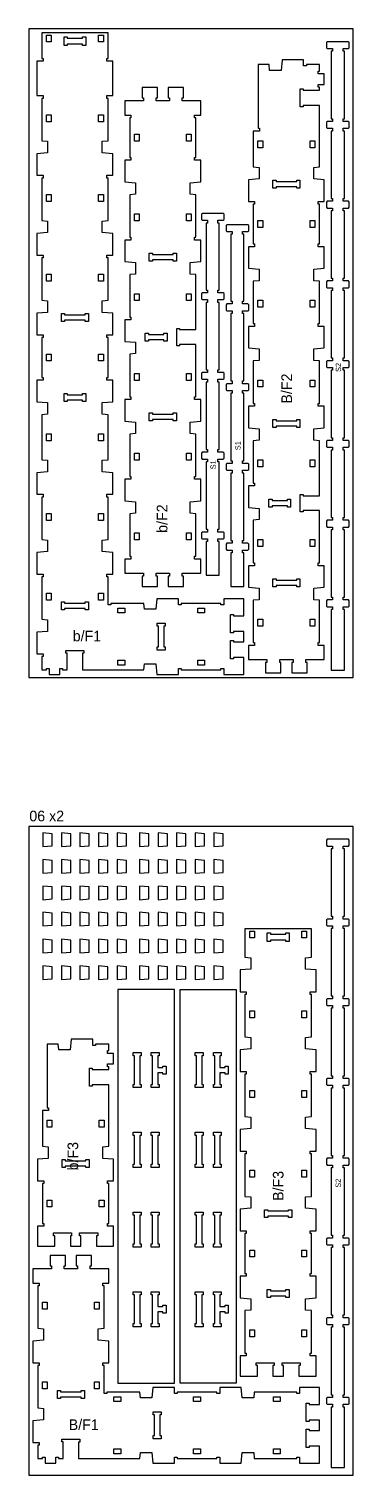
# Model space of a CAD drawing. Header units: inches. Extents: x -19170 to 42346, y 18707 to 54393.
# Drawn here: x 39126 to 40346, y 27707 to 33147 of the extents above; entities that cross this region are included whole.
import ezdxf

# ---------------------------------------------------------------- set-up
doc = ezdxf.new("R2010")
doc.units = ezdxf.units.IN
doc.header["$MEASUREMENT"] = 0
for name, color, linetype in [('0_SHEET_StructuralSheet 2440x1220x18', 1, 'CONTINUOUS'), ('1_3mmTOOL_2mmDEEP_CENTRE', 2, 'CONTINUOUS'), ('4_6mmTOOL_CUTTHROUGH_INSIDE', 4, 'CONTINUOUS'), ('5_6mmTOOL_CUTTHROUGH_OUTSIDE', 5, 'CONTINUOUS')]:
    doc.layers.add(name, color=color, linetype=linetype)

msp = doc.modelspace()

# ---------------------------------------------------------------- linework, layer by layer
at = {"layer": '0_SHEET_StructuralSheet 2440x1220x18'}
for points in [[(39126, 33146.6), (39126, 30706.6), (40346, 30706.6), (40346, 33146.6)], [(39126, 30146.6), (39126, 27706.6), (40346, 27706.6), (40346, 30146.6)]]:
    msp.add_lwpolyline(points, close=True, dxfattribs=at)
at = {"layer": '4_6mmTOOL_CUTTHROUGH_INSIDE'}
for points in [[(39210.1, 33097.6), (39192.1, 33097.6), (39192.1, 33123.6), (39210.1, 33123.6)], [(39328.1, 33084.6), (39328.1, 33089.6), (39270.1, 33089.6), (39270.1, 33084.6), (39258.1, 33084.6), (39258.1, 33116.6), (39270.1, 33116.6), (39270.1, 33111.6), (39328.1, 33111.6), (39328.1, 33116.6), (39340.1, 33116.6), (39340.1, 33084.6)], [(39388.1, 33097.6), (39388.1, 33123.6), (39406.1, 33123.6), (39406.1, 33097.6)], [(39210.1, 32797.6), (39192.1, 32797.6), (39192.1, 32823.6), (39210.1, 32823.6)], [(39388.1, 32797.6), (39388.1, 32823.6), (39406.1, 32823.6), (39406.1, 32797.6)], [(39540.9, 32724.6), (39522.9, 32724.6), (39522.9, 32750.6), (39540.9, 32750.6)], [(39718.9, 32724.6), (39718.9, 32750.6), (39736.9, 32750.6), (39736.9, 32724.6)], [(40006, 32699.7), (39988, 32699.7), (39988, 32725.7), (40006, 32725.7)], [(40184, 32699.7), (40184, 32725.7), (40202, 32725.7), (40202, 32699.7)], [(40056, 32547.7), (40044, 32547.7), (40044, 32577.7), (40056, 32577.7), (40056, 32572.7), (40134, 32572.7), (40134, 32577.7), (40146, 32577.7), (40146, 32547.7), (40134, 32547.7), (40134, 32552.7), (40056, 32552.7)], [(39210.1, 32497.6), (39192.1, 32497.6), (39192.1, 32523.6), (39210.1, 32523.6)], [(39388.1, 32497.6), (39388.1, 32523.6), (39406.1, 32523.6), (39406.1, 32497.6)], [(39540.9, 32424.6), (39522.9, 32424.6), (39522.9, 32450.6), (39540.9, 32450.6)], [(39718.9, 32424.6), (39718.9, 32450.6), (39736.9, 32450.6), (39736.9, 32424.6)], [(40006, 32399.7), (39988, 32399.7), (39988, 32425.7), (40006, 32425.7)], [(40184, 32399.7), (40184, 32425.7), (40202, 32425.7), (40202, 32399.7)], [(39590.9, 32272.6), (39578.9, 32272.6), (39578.9, 32302.6), (39590.9, 32302.6), (39590.9, 32297.6), (39668.9, 32297.6), (39668.9, 32302.6), (39680.9, 32302.6), (39680.9, 32272.6), (39668.9, 32272.6), (39668.9, 32277.6), (39590.9, 32277.6)], [(39210.1, 32197.6), (39192.1, 32197.6), (39192.1, 32223.6), (39210.1, 32223.6)], [(39388.1, 32197.6), (39388.1, 32223.6), (39406.1, 32223.6), (39406.1, 32197.6)], [(39540.9, 32124.6), (39522.9, 32124.6), (39522.9, 32150.6), (39540.9, 32150.6)], [(39718.9, 32124.6), (39718.9, 32150.6), (39736.9, 32150.6), (39736.9, 32124.6)], [(40006, 32099.7), (39988, 32099.7), (39988, 32125.7), (40006, 32125.7)], [(40184, 32099.7), (40184, 32125.7), (40202, 32125.7), (40202, 32099.7)], [(39338.1, 32045.6), (39338.1, 32050.6), (39260.1, 32050.6), (39260.1, 32045.6), (39248.1, 32045.6), (39248.1, 32075.6), (39260.1, 32075.6), (39260.1, 32070.6), (39338.1, 32070.6), (39338.1, 32075.6), (39350.1, 32075.6), (39350.1, 32045.6)], [(39633.9, 31972.6), (39633.9, 31977.6), (39575.9, 31977.6), (39575.9, 31972.6), (39563.9, 31972.6), (39563.9, 32002.6), (39575.9, 32002.6), (39575.9, 31997.6), (39633.9, 31997.6), (39633.9, 32002.6), (39645.9, 32002.6), (39645.9, 31972.6)], [(39210.1, 31897.6), (39192.1, 31897.6), (39192.1, 31923.6), (39210.1, 31923.6)], [(39388.1, 31897.6), (39388.1, 31923.6), (39406.1, 31923.6), (39406.1, 31897.6)], [(39540.9, 31824.6), (39522.9, 31824.6), (39522.9, 31850.6), (39540.9, 31850.6)], [(39718.9, 31824.6), (39718.9, 31850.6), (39736.9, 31850.6), (39736.9, 31824.6)], [(40006, 31799.7), (39988, 31799.7), (39988, 31825.7), (40006, 31825.7)], [(40184, 31799.7), (40184, 31825.7), (40202, 31825.7), (40202, 31799.7)], [(39328.1, 31745.6), (39328.1, 31750.6), (39270.1, 31750.6), (39270.1, 31745.6), (39258.1, 31745.6), (39258.1, 31775.6), (39270.1, 31775.6), (39270.1, 31770.6), (39328.1, 31770.6), (39328.1, 31775.6), (39340.1, 31775.6), (39340.1, 31745.6)], [(39590.9, 31672.6), (39578.9, 31672.6), (39578.9, 31702.6), (39590.9, 31702.6), (39590.9, 31697.6), (39668.9, 31697.6), (39668.9, 31702.6), (39680.9, 31702.6), (39680.9, 31672.6), (39668.9, 31672.6), (39668.9, 31677.6), (39590.9, 31677.6)], [(40056, 31647.7), (40044, 31647.7), (40044, 31677.7), (40056, 31677.7), (40056, 31672.7), (40134, 31672.7), (40134, 31677.7), (40146, 31677.7), (40146, 31647.7), (40134, 31647.7), (40134, 31652.7), (40056, 31652.7)], [(39210.1, 31597.6), (39192.1, 31597.6), (39192.1, 31623.6), (39210.1, 31623.6)], [(39388.1, 31623.6), (39406.1, 31623.6), (39406.1, 31597.6), (39388.1, 31597.6)], [(39540.9, 31524.7), (39522.9, 31524.7), (39522.9, 31550.6), (39540.9, 31550.6)], [(39718.9, 31550.6), (39736.9, 31550.6), (39736.9, 31524.7), (39718.9, 31524.7)], [(40006, 31499.7), (39988, 31499.7), (39988, 31525.7), (40006, 31525.7)], [(40184, 31525.7), (40202, 31525.7), (40202, 31499.7), (40184, 31499.7)], [(40099, 31377.7), (40111, 31377.7), (40111, 31347.7), (40099, 31347.7), (40099, 31352.7), (40041, 31352.7), (40041, 31347.7), (40029, 31347.7), (40029, 31377.7), (40041, 31377.7), (40041, 31372.7), (40099, 31372.7)], [(39210.1, 31323.6), (39210.1, 31297.6), (39192.1, 31297.6), (39192.1, 31323.6)], [(39388.1, 31323.6), (39406.1, 31323.6), (39406.1, 31297.6), (39388.1, 31297.6)], [(39540.9, 31250.7), (39540.9, 31224.7), (39522.9, 31224.7), (39522.9, 31250.7)], [(39718.9, 31250.7), (39736.9, 31250.7), (39736.9, 31224.7), (39718.9, 31224.7)], [(40006, 31225.7), (40006, 31199.7), (39988, 31199.7), (39988, 31225.7)], [(40184, 31225.7), (40202, 31225.7), (40202, 31199.7), (40184, 31199.7)], [(40056, 31077.7), (40056, 31072.7), (40134, 31072.7), (40134, 31077.7), (40146, 31077.7), (40146, 31047.7), (40134, 31047.7), (40134, 31052.7), (40056, 31052.7), (40056, 31047.7), (40044, 31047.7), (40044, 31077.7)], [(39210.1, 31023.6), (39210.1, 30997.6), (39192.1, 30997.6), (39192.1, 31023.6)], [(39388.1, 31023.6), (39406.1, 31023.6), (39406.1, 30997.6), (39388.1, 30997.6)], [(39338.1, 30991.6), (39350.1, 30991.6), (39350.1, 30961.6), (39338.1, 30961.6), (39338.1, 30966.6), (39260.1, 30966.6), (39260.1, 30961.6), (39248.1, 30961.6), (39248.1, 30991.6), (39260.1, 30991.6), (39260.1, 30986.6), (39338.1, 30986.6)], [(39461.1, 30967.6), (39487.1, 30967.6), (39487.1, 30949.6), (39461.1, 30949.6)], [(39761.1, 30967.6), (39787.1, 30967.6), (39787.1, 30949.6), (39761.1, 30949.6)], [(39609.1, 30911.6), (39639.1, 30911.6), (39639.1, 30899.6), (39634.1, 30899.6), (39634.1, 30821.6), (39639.1, 30821.6), (39639.1, 30809.6), (39609.1, 30809.6), (39609.1, 30821.6), (39614.1, 30821.6), (39614.1, 30899.6), (39609.1, 30899.6)], [(40006, 30925.7), (40006, 30899.8), (39988, 30899.8), (39988, 30925.7)], [(40184, 30925.7), (40202, 30925.7), (40202, 30899.8), (40184, 30899.8)], [(39461.1, 30771.6), (39487.1, 30771.6), (39487.1, 30753.6), (39461.1, 30753.6)], [(39761.1, 30771.6), (39787.1, 30771.6), (39787.1, 30753.6), (39761.1, 30753.6)], [(39957, 29727), (39957, 29753), (39975, 29753), (39975, 29727)], [(40035, 29714), (40023, 29714), (40023, 29746), (40035, 29746), (40035, 29741), (40093, 29741), (40093, 29746), (40105, 29746), (40105, 29714), (40093, 29714), (40093, 29719), (40035, 29719)], [(40153, 29727), (40153, 29753), (40171, 29753), (40171, 29727)], [(39975, 29427), (39957, 29427), (39957, 29453), (39975, 29453)], [(40153, 29427), (40153, 29453), (40171, 29453), (40171, 29427)], [(39548.1, 29164.2), (39518.1, 29164.2), (39518.1, 29176.2), (39523.1, 29176.2), (39523.1, 29284.2), (39518.1, 29284.2), (39518.1, 29296.2), (39548.1, 29296.2), (39548.1, 29284.2), (39543.1, 29284.2), (39543.1, 29176.2), (39548.1, 29176.2)], [(39586.1, 29164.2), (39586.1, 29176.2), (39591.1, 29176.2), (39591.1, 29284.2), (39586.1, 29284.2), (39586.1, 29296.2), (39616.1, 29296.2), (39616.1, 29284.2), (39611.1, 29284.2), (39611.1, 29240.2), (39630.1, 29240.2), (39630.1, 29245.2), (39642.1, 29245.2), (39642.1, 29215.2), (39630.1, 29215.2), (39630.1, 29220.2), (39611.1, 29220.2), (39611.1, 29176.2), (39616.1, 29176.2), (39616.1, 29164.2)], [(39782.1, 29164.2), (39752.1, 29164.2), (39752.1, 29176.2), (39757.1, 29176.2), (39757.1, 29284.2), (39752.1, 29284.2), (39752.1, 29296.2), (39782.1, 29296.2), (39782.1, 29284.2), (39777.1, 29284.2), (39777.1, 29176.2), (39782.1, 29176.2)], [(39820.1, 29164.2), (39820.1, 29176.2), (39825.1, 29176.2), (39825.1, 29284.2), (39820.1, 29284.2), (39820.1, 29296.2), (39850.1, 29296.2), (39850.1, 29284.2), (39845.1, 29284.2), (39845.1, 29240.2), (39864.1, 29240.2), (39864.1, 29245.2), (39876.1, 29245.2), (39876.1, 29215.2), (39864.1, 29215.2), (39864.1, 29220.2), (39845.1, 29220.2), (39845.1, 29176.2), (39850.1, 29176.2), (39850.1, 29164.2)], [(39975, 29127), (39957, 29127), (39957, 29153), (39975, 29153)], [(40153, 29127), (40153, 29153), (40171, 29153), (40171, 29127)], [(39212.7, 29015.2), (39194.7, 29015.2), (39194.7, 29041.2), (39212.7, 29041.2)], [(39390.7, 29041.2), (39408.7, 29041.2), (39408.7, 29015.2), (39390.7, 29015.2)], [(39548.1, 28996.2), (39548.1, 28984.2), (39543.1, 28984.2), (39543.1, 28876.2), (39548.1, 28876.2), (39548.1, 28864.2), (39518.1, 28864.2), (39518.1, 28876.2), (39523.1, 28876.2), (39523.1, 28984.2), (39518.1, 28984.2), (39518.1, 28996.2)], [(39616.1, 28996.2), (39616.1, 28984.2), (39611.1, 28984.2), (39611.1, 28876.2), (39616.1, 28876.2), (39616.1, 28864.2), (39586.1, 28864.2), (39586.1, 28876.2), (39591.1, 28876.2), (39591.1, 28984.2), (39586.1, 28984.2), (39586.1, 28996.2)], [(39782.1, 28996.2), (39782.1, 28984.2), (39777.1, 28984.2), (39777.1, 28876.2), (39782.1, 28876.2), (39782.1, 28864.2), (39752.1, 28864.2), (39752.1, 28876.2), (39757.1, 28876.2), (39757.1, 28984.2), (39752.1, 28984.2), (39752.1, 28996.2)], [(39820.1, 28996.2), (39850.1, 28996.2), (39850.1, 28984.2), (39845.1, 28984.2), (39845.1, 28876.2), (39850.1, 28876.2), (39850.1, 28864.2), (39820.1, 28864.2), (39820.1, 28876.2), (39825.1, 28876.2), (39825.1, 28984.2), (39820.1, 28984.2)], [(39340.7, 28888.2), (39340.7, 28893.2), (39352.7, 28893.2), (39352.7, 28863.2), (39340.7, 28863.2), (39340.7, 28868.2), (39262.7, 28868.2), (39262.7, 28863.2), (39250.7, 28863.2), (39250.7, 28893.2), (39262.7, 28893.2), (39262.7, 28888.2)], [(39975, 28853), (39975, 28827), (39957, 28827), (39957, 28853)], [(40153, 28853), (40171, 28853), (40171, 28827), (40153, 28827)], [(39212.7, 28741.2), (39212.7, 28715.2), (39194.7, 28715.2), (39194.7, 28741.2)], [(39390.7, 28741.2), (39408.7, 28741.2), (39408.7, 28715.2), (39390.7, 28715.2)], [(39548.1, 28696.2), (39548.1, 28684.2), (39543.1, 28684.2), (39543.1, 28576.2), (39548.1, 28576.2), (39548.1, 28564.2), (39518.1, 28564.2), (39518.1, 28576.2), (39523.1, 28576.2), (39523.1, 28684.2), (39518.1, 28684.2), (39518.1, 28696.2)], [(39616.1, 28696.2), (39616.1, 28684.2), (39611.1, 28684.2), (39611.1, 28576.2), (39616.1, 28576.2), (39616.1, 28564.2), (39586.1, 28564.2), (39586.1, 28576.2), (39591.1, 28576.2), (39591.1, 28684.2), (39586.1, 28684.2), (39586.1, 28696.2)], [(39782.1, 28696.2), (39782.1, 28684.2), (39777.1, 28684.2), (39777.1, 28576.2), (39782.1, 28576.2), (39782.1, 28564.2), (39752.1, 28564.2), (39752.1, 28576.2), (39757.1, 28576.2), (39757.1, 28684.2), (39752.1, 28684.2), (39752.1, 28696.2)], [(39820.1, 28696.2), (39850.1, 28696.2), (39850.1, 28684.2), (39845.1, 28684.2), (39845.1, 28576.2), (39850.1, 28576.2), (39850.1, 28564.2), (39820.1, 28564.2), (39820.1, 28576.2), (39825.1, 28576.2), (39825.1, 28684.2), (39820.1, 28684.2)], [(40025, 28705), (40025, 28700), (40103, 28700), (40103, 28705), (40115, 28705), (40115, 28675), (40103, 28675), (40103, 28680), (40025, 28680), (40025, 28675), (40013, 28675), (40013, 28705)], [(39975, 28553), (39975, 28527), (39957, 28527), (39957, 28553)], [(40153, 28553), (40171, 28553), (40171, 28527), (40153, 28527)], [(40035, 28405), (40035, 28400), (40093, 28400), (40093, 28405), (40105, 28405), (40105, 28375), (40093, 28375), (40093, 28380), (40035, 28380), (40035, 28375), (40023, 28375), (40023, 28405)], [(39195, 28330.9), (39177, 28330.9), (39177, 28356.9), (39195, 28356.9)], [(39373, 28330.9), (39373, 28356.9), (39391, 28356.9), (39391, 28330.9)], [(39548.1, 28396.2), (39548.1, 28384.2), (39543.1, 28384.2), (39543.1, 28276.2), (39548.1, 28276.2), (39548.1, 28264.2), (39518.1, 28264.2), (39518.1, 28276.2), (39523.1, 28276.2), (39523.1, 28384.2), (39518.1, 28384.2), (39518.1, 28396.2)], [(39616.1, 28396.2), (39616.1, 28384.2), (39611.1, 28384.2), (39611.1, 28340.2), (39630.1, 28340.2), (39630.1, 28345.2), (39642.1, 28345.2), (39642.1, 28315.2), (39630.1, 28315.2), (39630.1, 28320.2), (39611.1, 28320.2), (39611.1, 28276.2), (39616.1, 28276.2), (39616.1, 28264.2), (39586.1, 28264.2), (39586.1, 28276.2), (39591.1, 28276.2), (39591.1, 28384.2), (39586.1, 28384.2), (39586.1, 28396.2)], [(39782.1, 28396.2), (39782.1, 28384.2), (39777.1, 28384.2), (39777.1, 28276.2), (39782.1, 28276.2), (39782.1, 28264.2), (39752.1, 28264.2), (39752.1, 28276.2), (39757.1, 28276.2), (39757.1, 28384.2), (39752.1, 28384.2), (39752.1, 28396.2)], [(39820.1, 28396.2), (39850.1, 28396.2), (39850.1, 28384.2), (39845.1, 28384.2), (39845.1, 28340.2), (39864.1, 28340.2), (39864.1, 28345.2), (39876.1, 28345.2), (39876.1, 28315.2), (39864.1, 28315.2), (39864.1, 28320.2), (39845.1, 28320.2), (39845.1, 28276.2), (39850.1, 28276.2), (39850.1, 28264.2), (39820.1, 28264.2), (39820.1, 28276.2), (39825.1, 28276.2), (39825.1, 28384.2), (39820.1, 28384.2)], [(39975, 28253), (39975, 28227), (39957, 28227), (39957, 28253)], [(40153, 28253), (40171, 28253), (40171, 28227), (40153, 28227)], [(39195, 28056.9), (39195, 28030.9), (39177, 28030.9), (39177, 28056.9)], [(39323, 28024.9), (39335, 28024.9), (39335, 27994.9), (39323, 27994.9), (39323, 27999.9), (39245, 27999.9), (39245, 27994.9), (39233, 27994.9), (39233, 28024.9), (39245, 28024.9), (39245, 28019.9), (39323, 28019.9)], [(39373, 28056.9), (39391, 28056.9), (39391, 28030.9), (39373, 28030.9)], [(39446, 28000.9), (39472, 28000.9), (39472, 27982.9), (39446, 27982.9)], [(39746, 28000.9), (39772, 28000.9), (39772, 27982.9), (39746, 27982.9)], [(40046, 28000.9), (40072, 28000.9), (40072, 27982.9), (40046, 27982.9)], [(39594, 27944.9), (39624, 27944.9), (39624, 27932.9), (39619, 27932.9), (39619, 27854.9), (39624, 27854.9), (39624, 27842.9), (39594, 27842.9), (39594, 27854.9), (39599, 27854.9), (39599, 27932.9), (39594, 27932.9)], [(39446, 27804.9), (39472, 27804.9), (39472, 27786.9), (39446, 27786.9)], [(39746, 27804.9), (39772, 27804.9), (39772, 27786.9), (39746, 27786.9)], [(40046, 27804.9), (40072, 27804.9), (40072, 27786.9), (40046, 27786.9)]]:
    msp.add_lwpolyline(points, close=True, dxfattribs=at)
at = {"layer": '5_6mmTOOL_CUTTHROUGH_OUTSIDE'}
for points in [[(39423.8, 31695.5), (39401.8, 31697.5), (39401.8, 31740.7), (39441.8, 31744.3), (39441.8, 31825.4), (39418.8, 31825.4), (39418.8, 31835.9), (39423.8, 31835.9), (39423.8, 31985.4), (39418.8, 31985.4), (39418.8, 31995.9), (39441.8, 31995.9), (39441.8, 32076.9), (39401.8, 32080.5), (39401.8, 32123.8), (39423.8, 32125.7), (39423.8, 32285.4), (39418.8, 32285.4), (39418.8, 32295.9), (39441.8, 32295.9), (39441.8, 32376.9), (39401.8, 32380.5), (39401.8, 32423.8), (39423.8, 32425.7), (39423.8, 32585.4), (39418.8, 32585.4), (39418.8, 32595.9), (39441.8, 32595.9), (39441.8, 32676.9), (39401.8, 32680.5), (39401.8, 32723.8), (39423.8, 32725.7), (39423.8, 32885.4), (39418.8, 32885.4), (39418.8, 32895.9), (39441.8, 32895.9), (39441.8, 33025.4), (39418.8, 33025.4), (39418.8, 33035.9), (39423.8, 33035.9), (39423.8, 33131.4), (39174.3, 33131.4), (39174.3, 33035.9), (39179.3, 33035.9), (39179.3, 33025.4), (39156.3, 33025.4), (39156.3, 32895.9), (39179.3, 32895.9), (39179.3, 32885.4), (39174.3, 32885.4), (39174.3, 32725.7), (39196.3, 32723.8), (39196.3, 32680.5), (39156.3, 32676.9), (39156.3, 32595.9), (39179.3, 32595.9), (39179.3, 32585.4), (39174.3, 32585.4), (39174.3, 32425.7), (39196.3, 32423.8), (39196.3, 32380.5), (39156.3, 32376.9), (39156.3, 32295.9), (39179.3, 32295.9), (39179.3, 32285.4), (39174.3, 32285.4), (39174.3, 32125.7), (39196.3, 32123.8), (39196.3, 32080.5), (39156.3, 32076.9), (39156.3, 31995.9), (39179.3, 31995.9), (39179.3, 31985.4), (39174.3, 31985.4), (39174.3, 31835.9), (39179.3, 31835.9), (39179.3, 31825.4), (39156.3, 31825.4), (39156.3, 31744.3), (39196.3, 31740.7), (39196.3, 31697.5), (39174.3, 31695.5), (39174.3, 31525.7), (39196.3, 31523.8), (39196.3, 31480.5), (39156.3, 31476.9), (39156.3, 31395.9), (39179.3, 31395.9), (39179.3, 31385.4), (39174.3, 31385.4), (39174.3, 31225.7), (39196.3, 31223.8), (39196.3, 31180.5), (39156.3, 31176.9), (39156.3, 31095.9), (39179.3, 31095.9), (39179.3, 31085.4), (39174.3, 31085.4), (39174.3, 30925.7), (39196.3, 30923.8), (39196.3, 30880.5), (39156.3, 30876.9), (39156.3, 30795.9), (39179.3, 30795.9), (39179.3, 30785.4), (39174.3, 30785.4), (39174.3, 30735.6), (39192.1, 30735.6), (39192.1, 30740.6), (39202.6, 30740.6), (39202.6, 30717.6), (39242.1, 30717.6), (39242.1, 30740.6), (39252.6, 30740.6), (39252.6, 30735.6), (39270.3, 30735.8), (39270.3, 30797.9), (39265.3, 30797.9), (39265.3, 30808.4), (39332.8, 30808.3), (39332.8, 30797.8), (39327.8, 30797.8), (39327.8, 30735.9), (39559, 30735.9), (39560.9, 30757.8), (39604.2, 30757.8), (39607.8, 30717.9), (39688.8, 30717.9), (39688.8, 30740.9), (39699.3, 30740.9), (39699.3, 30735.9), (39848.8, 30735.9), (39848.8, 30740.9), (39859.3, 30740.9), (39859.3, 30717.9), (39934.9, 30717.9), (39934.9, 30782), (39895.4, 30782), (39895.4, 30777), (39884.9, 30777), (39884.9, 30845.9), (39895.4, 30845.9), (39895.4, 30840.9), (39934.9, 30840.9), (39934.9, 30880.4), (39895.4, 30880.4), (39895.4, 30875.4), (39884.9, 30875.4), (39884.9, 30944.2), (39895.4, 30944.2), (39895.4, 30939.2), (39934.9, 30939.2), (39934.9, 31003.4), (39859.3, 31003.4), (39859.3, 30980.4), (39848.8, 30980.4), (39848.8, 30985.4), (39699.3, 30985.4), (39699.3, 30980.4), (39688.8, 30980.4), (39688.8, 31003.4), (39607.8, 31003.4), (39604.2, 30963.4), (39560.9, 30963.4), (39559, 30985.4), (39434.3, 30985.4), (39434.3, 30980.4), (39423.8, 30980.4), (39423.8, 31085.4), (39418.8, 31085.4), (39418.8, 31095.9), (39441.8, 31095.9), (39441.8, 31176.9), (39401.8, 31180.5), (39401.8, 31223.8), (39423.8, 31225.7), (39423.8, 31385.4), (39418.8, 31385.4), (39418.8, 31395.9), (39441.8, 31395.9), (39441.8, 31476.9), (39401.8, 31480.5), (39401.8, 31523.8), (39423.8, 31525.7)], [(40313.2, 31562.4), (40308.2, 31562.4), (40308.2, 31572.9), (40328.3, 31572.9), (40331.2, 31575.7), (40331.2, 31595.5), (40328.3, 31598.4), (40308.2, 31598.4), (40308.2, 31608.9), (40313.2, 31608.9), (40313.2, 31862.4), (40308.2, 31862.4), (40308.2, 31872.9), (40328.3, 31872.9), (40331.2, 31875.7), (40331.2, 31895.5), (40328.3, 31898.4), (40308.2, 31898.4), (40308.2, 31908.9), (40313.2, 31908.9), (40313.2, 32162.4), (40308.2, 32162.4), (40308.2, 32172.9), (40328.3, 32172.9), (40331.2, 32175.7), (40331.2, 32195.5), (40328.3, 32198.4), (40308.2, 32198.4), (40308.2, 32208.9), (40313.2, 32208.9), (40313.2, 32462.4), (40308.2, 32462.4), (40308.2, 32472.9), (40328.3, 32472.9), (40331.2, 32475.7), (40331.2, 32495.5), (40328.3, 32498.4), (40308.2, 32498.4), (40308.2, 32508.9), (40313.2, 32508.9), (40313.2, 32762.4), (40308.2, 32762.4), (40308.2, 32772.9), (40328.3, 32772.9), (40331.2, 32775.7), (40331.2, 32795.5), (40328.3, 32798.4), (40308.2, 32798.4), (40308.2, 32808.9), (40313.2, 32808.9), (40313.2, 33062.4), (40308.2, 33062.4), (40308.2, 33072.9), (40328.3, 33072.9), (40331.2, 33075.7), (40331.2, 33095.5), (40328.3, 33098.4), (40248.5, 33098.4), (40245.7, 33095.5), (40245.7, 33075.7), (40248.5, 33072.9), (40268.7, 33072.9), (40268.7, 33062.4), (40263.7, 33062.4), (40263.7, 32808.9), (40268.7, 32808.9), (40268.7, 32798.4), (40248.5, 32798.4), (40245.7, 32795.5), (40245.7, 32775.7), (40248.5, 32772.9), (40268.7, 32772.9), (40268.7, 32762.4), (40263.7, 32762.4), (40263.7, 32508.9), (40268.7, 32508.9), (40268.7, 32498.4), (40248.5, 32498.4), (40245.7, 32495.5), (40245.7, 32475.7), (40248.5, 32472.9), (40268.7, 32472.9), (40268.7, 32462.4), (40263.7, 32462.4), (40263.7, 32208.9), (40268.7, 32208.9), (40268.7, 32198.4), (40248.5, 32198.4), (40245.7, 32195.5), (40245.7, 32175.7), (40248.5, 32172.9), (40268.7, 32172.9), (40268.7, 32162.4), (40263.7, 32162.4), (40263.7, 31908.9), (40268.7, 31908.9), (40268.7, 31898.4), (40248.5, 31898.4), (40245.7, 31895.5), (40245.7, 31875.7), (40248.5, 31872.9), (40268.7, 31872.9), (40268.7, 31862.4), (40263.7, 31862.4), (40263.7, 31608.9), (40268.7, 31608.9), (40268.7, 31598.4), (40248.5, 31598.4), (40245.7, 31595.5), (40245.7, 31575.7), (40248.5, 31572.9), (40268.7, 31572.9), (40268.7, 31562.4), (40263.7, 31562.4), (40263.7, 31308.9), (40268.7, 31308.9), (40268.7, 31298.4), (40248.5, 31298.4), (40245.7, 31295.5), (40245.7, 31275.7), (40248.5, 31272.9), (40268.7, 31272.9), (40268.7, 31262.4), (40263.7, 31262.4), (40263.7, 31008.9), (40268.7, 31008.9), (40268.7, 30998.4), (40248.5, 30998.4), (40245.7, 30995.5), (40245.7, 30975.7), (40248.5, 30972.9), (40268.7, 30972.9), (40268.7, 30962.4), (40263.7, 30962.4), (40263.7, 30734.9), (40313.2, 30734.9), (40313.2, 30962.4), (40308.2, 30962.4), (40308.2, 30972.9), (40328.3, 30972.9), (40331.2, 30975.7), (40331.2, 30995.5), (40328.3, 30998.4), (40308.2, 30998.4), (40308.2, 31008.9), (40313.2, 31008.9), (40313.2, 31262.4), (40308.2, 31262.4), (40308.2, 31272.9), (40328.3, 31272.9), (40331.2, 31275.7), (40331.2, 31295.5), (40328.3, 31298.4), (40308.2, 31298.4), (40308.2, 31308.9), (40313.2, 31308.9)], [(40219.7, 31597.6), (40197.7, 31599.6), (40197.7, 31642.8), (40237.7, 31646.4), (40237.7, 31727.4), (40214.7, 31727.4), (40214.7, 31737.9), (40219.7, 31737.9), (40219.7, 31897.6), (40197.7, 31899.6), (40197.7, 31942.8), (40237.7, 31946.4), (40237.7, 32027.4), (40214.7, 32027.4), (40214.7, 32037.9), (40219.7, 32037.9), (40219.7, 32197.6), (40197.7, 32199.6), (40197.7, 32242.8), (40237.7, 32246.4), (40237.7, 32327.4), (40214.7, 32327.4), (40214.7, 32337.9), (40219.7, 32337.9), (40219.7, 32487.4), (40214.7, 32487.4), (40214.7, 32497.9), (40237.7, 32497.9), (40237.7, 32579), (40197.7, 32582.6), (40197.7, 32625.8), (40219.7, 32627.8), (40219.7, 32859), (40157.8, 32859), (40157.8, 32854), (40147.3, 32854), (40147.1, 32921.4), (40157.6, 32921.4), (40157.6, 32916.4), (40219.5, 32916.4), (40219.7, 32927.4), (40214.7, 32927.4), (40214.7, 32937.9), (40237.7, 32937.9), (40237.7, 32977.4), (40214.7, 32977.4), (40214.7, 32987.9), (40219.7, 32987.9), (40219.7, 33012.4), (40170.2, 33012.4), (40170.2, 33007.4), (40159.7, 33007.4), (40159.7, 33030.4), (40078.7, 33030.4), (40075.1, 32990.5), (40031.8, 32990.5), (40029.9, 33012.4), (39988.2, 33012.4), (39988.2, 32772.9), (39993.2, 32772.9), (39993.2, 32762.4), (39970.2, 32762.4), (39970.2, 32627.8), (39992.2, 32625.8), (39992.2, 32582.6), (39952.2, 32579), (39952.2, 32497.9), (39975.2, 32497.9), (39975.2, 32487.4), (39970.2, 32487.4), (39970.2, 32337.9), (39975.2, 32337.9), (39975.2, 32327.4), (39952.2, 32327.4), (39952.2, 32246.4), (39992.2, 32242.8), (39992.2, 32199.6), (39970.2, 32197.6), (39970.2, 32037.9), (39975.2, 32037.9), (39975.2, 32027.4), (39952.2, 32027.4), (39952.2, 31946.4), (39992.2, 31942.8), (39992.2, 31899.6), (39970.2, 31897.6), (39970.2, 31737.9), (39975.2, 31737.9), (39975.2, 31727.4), (39952.2, 31727.4), (39952.2, 31646.4), (39992.2, 31642.8), (39992.2, 31599.6), (39970.2, 31597.6), (39970.2, 31437.9), (39975.2, 31437.9), (39975.2, 31427.4), (39952.2, 31427.4), (39952.2, 31346.4), (39992.2, 31342.8), (39992.2, 31300.6), (39970.2, 31298.6), (39970.2, 31137.9), (39975.2, 31137.9), (39975.2, 31127.4), (39952.2, 31127.4), (39952.2, 31046.4), (39992.2, 31042.8), (39992.2, 30999.6), (39970.2, 30997.6), (39970.2, 30838), (39975.2, 30838), (39975.2, 30827.5), (39952.2, 30827.5), (39952.2, 30774), (40021.9, 30774), (40021.9, 30763.5), (40016.9, 30763.5), (40016.9, 30724), (40074.7, 30724), (40074.7, 30763.5), (40069.7, 30763.5), (40069.7, 30774), (40120.2, 30774), (40120.2, 30763.5), (40115.2, 30763.5), (40115.2, 30724), (40173, 30724), (40173, 30763.5), (40168, 30763.5), (40168, 30774), (40237.7, 30774), (40237.7, 30827.5), (40214.7, 30827.5), (40214.7, 30838), (40219.7, 30838), (40219.7, 30997.6), (40197.7, 30999.6), (40197.7, 31042.8), (40237.7, 31046.4), (40237.7, 31127.4), (40214.7, 31127.4), (40214.7, 31137.9), (40219.7, 31137.9), (40219.7, 31334.9), (40157.7, 31334.9), (40157.7, 31329.9), (40147.2, 31329.9), (40147.2, 31395.4), (40157.7, 31395.4), (40157.7, 31390.4), (40219.7, 31390.4)], [(39754.7, 31622.5), (39732.7, 31624.5), (39732.7, 31667.7), (39772.7, 31671.3), (39772.7, 31752.3), (39749.7, 31752.3), (39749.7, 31762.8), (39754.7, 31762.8), (39754.7, 31959.8), (39692.7, 31959.8), (39692.7, 31954.8), (39682.2, 31954.8), (39682.2, 32020.3), (39692.7, 32020.3), (39692.7, 32015.3), (39754.7, 32015.3), (39754.7, 32222.5), (39732.7, 32224.5), (39732.7, 32267.7), (39772.7, 32271.3), (39772.7, 32352.3), (39749.7, 32352.3), (39749.7, 32362.8), (39754.7, 32362.8), (39754.7, 32522.5), (39732.7, 32524.5), (39732.7, 32567.7), (39772.7, 32571.3), (39772.7, 32652.3), (39749.7, 32652.3), (39749.7, 32662.8), (39754.7, 32662.8), (39754.7, 32812.3), (39749.7, 32812.3), (39749.7, 32822.8), (39772.7, 32822.8), (39772.7, 32876.3), (39703, 32876.3), (39703, 32886.8), (39708, 32886.8), (39708, 32926.3), (39650.2, 32926.3), (39650.2, 32886.8), (39655.2, 32886.8), (39655.2, 32876.3), (39604.7, 32876.3), (39604.7, 32886.8), (39609.7, 32886.8), (39609.7, 32926.3), (39551.9, 32926.3), (39551.9, 32886.8), (39556.9, 32886.8), (39556.9, 32876.3), (39487.2, 32876.3), (39487.2, 32822.8), (39510.2, 32822.8), (39510.2, 32812.3), (39505.2, 32812.3), (39505.2, 32662.8), (39510.2, 32662.8), (39510.2, 32652.3), (39487.2, 32652.3), (39487.2, 32571.3), (39527.2, 32567.7), (39527.2, 32524.5), (39505.2, 32522.5), (39505.2, 32362.8), (39510.2, 32362.8), (39510.2, 32352.3), (39487.2, 32352.3), (39487.2, 32271.3), (39527.2, 32267.7), (39527.2, 32224.5), (39505.2, 32222.5), (39505.2, 32062.8), (39510.2, 32062.8), (39510.2, 32052.3), (39487.2, 32052.3), (39487.2, 31971.3), (39527.2, 31967.7), (39527.2, 31925.5), (39505.2, 31923.5), (39505.2, 31762.8), (39510.2, 31762.8), (39510.2, 31752.3), (39487.2, 31752.3), (39487.2, 31671.3), (39527.2, 31667.7), (39527.2, 31624.5), (39505.2, 31622.5), (39505.2, 31462.9), (39510.2, 31462.9), (39510.2, 31452.4), (39487.2, 31452.4), (39487.2, 31371.4), (39527.2, 31367.8), (39527.2, 31324.5), (39505.2, 31322.6), (39505.2, 31162.9), (39510.2, 31162.9), (39510.2, 31152.4), (39487.2, 31152.4), (39487.2, 31098.9), (39556.9, 31098.9), (39556.9, 31088.4), (39551.9, 31088.4), (39551.9, 31048.9), (39609.7, 31048.9), (39609.7, 31088.4), (39604.7, 31088.4), (39604.7, 31098.9), (39655.2, 31098.9), (39655.2, 31088.4), (39650.2, 31088.4), (39650.2, 31048.9), (39708, 31048.9), (39708, 31088.4), (39703, 31088.4), (39703, 31098.9), (39772.7, 31098.9), (39772.7, 31152.4), (39749.7, 31152.4), (39749.7, 31162.9), (39754.7, 31162.9), (39754.7, 31322.6), (39732.7, 31324.5), (39732.7, 31367.8), (39772.7, 31371.4), (39772.7, 31452.4), (39749.7, 31452.4), (39749.7, 31462.9), (39754.7, 31462.9)], [(39842.4, 31518), (39837.4, 31518), (39837.4, 31528.5), (39857.5, 31528.5), (39860.4, 31531.3), (39860.4, 31551.1), (39857.5, 31554), (39837.4, 31554), (39837.4, 31564.5), (39842.4, 31564.5), (39842.4, 31818), (39837.4, 31818), (39837.4, 31828.5), (39857.5, 31828.5), (39860.4, 31831.3), (39860.4, 31851.1), (39857.5, 31854), (39837.4, 31854), (39837.4, 31864.5), (39842.4, 31864.5), (39842.4, 32118), (39837.4, 32118), (39837.4, 32128.5), (39857.5, 32128.5), (39860.4, 32131.3), (39860.4, 32151.1), (39857.5, 32154), (39837.4, 32154), (39837.4, 32164.5), (39842.4, 32164.5), (39842.4, 32416.2), (39837.4, 32416.2), (39837.4, 32426.7), (39857.5, 32426.7), (39860.4, 32429.5), (39860.4, 32449.3), (39857.5, 32452.2), (39777.7, 32452.2), (39774.9, 32449.3), (39774.9, 32429.5), (39777.7, 32426.7), (39797.9, 32426.7), (39797.9, 32416.2), (39792.9, 32416.2), (39792.9, 32164.5), (39797.9, 32164.5), (39797.9, 32154), (39777.7, 32154), (39774.9, 32151.1), (39774.9, 32131.3), (39777.7, 32128.5), (39797.9, 32128.5), (39797.9, 32118), (39792.9, 32118), (39792.9, 31864.5), (39797.9, 31864.5), (39797.9, 31854), (39777.7, 31854), (39774.9, 31851.1), (39774.9, 31831.3), (39777.7, 31828.5), (39797.9, 31828.5), (39797.9, 31818), (39792.9, 31818), (39792.9, 31564.5), (39797.9, 31564.5), (39797.9, 31554), (39777.7, 31554), (39774.9, 31551.1), (39774.9, 31531.3), (39777.7, 31528.5), (39797.9, 31528.5), (39797.9, 31518), (39792.9, 31518), (39792.9, 31264.5), (39797.9, 31264.5), (39797.9, 31254), (39777.7, 31254), (39774.9, 31251.1), (39774.9, 31231.3), (39777.7, 31228.5), (39797.9, 31228.5), (39797.9, 31218), (39792.9, 31218), (39792.9, 31091.5), (39842.4, 31091.5), (39842.4, 31218), (39837.4, 31218), (39837.4, 31228.5), (39857.5, 31228.5), (39860.4, 31231.3), (39860.4, 31251.1), (39857.5, 31254), (39837.4, 31254), (39837.4, 31264.5), (39842.4, 31264.5)], [(39935.4, 31475.9), (39930.4, 31475.9), (39930.4, 31486.4), (39950.5, 31486.4), (39953.4, 31489.2), (39953.4, 31509), (39950.5, 31511.9), (39930.4, 31511.9), (39930.4, 31522.4), (39935.4, 31522.4), (39935.4, 31775.9), (39930.4, 31775.9), (39930.4, 31786.4), (39950.5, 31786.4), (39953.4, 31789.2), (39953.4, 31809), (39950.5, 31811.9), (39930.4, 31811.9), (39930.4, 31822.4), (39935.4, 31822.4), (39935.4, 32075.9), (39930.4, 32075.9), (39930.4, 32086.4), (39950.5, 32086.4), (39953.4, 32089.2), (39953.4, 32109), (39950.5, 32111.9), (39930.4, 32111.9), (39930.4, 32122.4), (39935.4, 32122.4), (39935.4, 32374.1), (39930.4, 32374.1), (39930.4, 32384.6), (39950.5, 32384.6), (39953.4, 32387.4), (39953.4, 32407.2), (39950.5, 32410.1), (39870.7, 32410.1), (39867.9, 32407.2), (39867.9, 32387.4), (39870.7, 32384.6), (39890.9, 32384.6), (39890.9, 32374.1), (39885.9, 32374.1), (39885.9, 32122.4), (39890.9, 32122.4), (39890.9, 32111.9), (39870.7, 32111.9), (39867.9, 32109), (39867.9, 32089.2), (39870.7, 32086.4), (39890.9, 32086.4), (39890.9, 32075.9), (39885.9, 32075.9), (39885.9, 31822.4), (39890.9, 31822.4), (39890.9, 31811.9), (39870.7, 31811.9), (39867.9, 31809), (39867.9, 31789.2), (39870.7, 31786.4), (39890.9, 31786.4), (39890.9, 31775.9), (39885.9, 31775.9), (39885.9, 31522.4), (39890.9, 31522.4), (39890.9, 31511.9), (39870.7, 31511.9), (39867.9, 31509), (39867.9, 31489.2), (39870.7, 31486.4), (39890.9, 31486.4), (39890.9, 31475.9), (39885.9, 31475.9), (39885.9, 31222.4), (39890.9, 31222.4), (39890.9, 31211.9), (39870.7, 31211.9), (39867.9, 31209), (39867.9, 31189.2), (39870.7, 31186.4), (39890.9, 31186.4), (39890.9, 31175.9), (39885.9, 31175.9), (39885.9, 31049.4), (39935.4, 31049.4), (39935.4, 31175.9), (39930.4, 31175.9), (39930.4, 31186.4), (39950.5, 31186.4), (39953.4, 31189.2), (39953.4, 31209), (39950.5, 31211.9), (39930.4, 31211.9), (39930.4, 31222.4), (39935.4, 31222.4)], [(39213.2, 30118.9), (39178.2, 30122), (39178.2, 30070.6), (39213.2, 30073.7)], [(39283.2, 30118.9), (39248.2, 30122), (39248.2, 30070.6), (39283.2, 30073.7)], [(39353.2, 30118.9), (39318.2, 30122), (39318.2, 30070.6), (39353.2, 30073.7)], [(39423.2, 30118.9), (39388.2, 30122), (39388.2, 30070.6), (39423.2, 30073.7)], [(39493.2, 30118.9), (39458.2, 30122), (39458.2, 30070.6), (39493.2, 30073.7)], [(39577, 30118.9), (39542, 30122), (39542, 30070.6), (39577, 30073.7)], [(39647, 30118.9), (39612, 30122), (39612, 30070.6), (39647, 30073.7)], [(39717, 30118.9), (39682, 30122), (39682, 30070.6), (39717, 30073.7)], [(39787, 30118.9), (39752, 30122), (39752, 30070.6), (39787, 30073.7)], [(39857, 30118.9), (39822, 30122), (39822, 30070.6), (39857, 30073.7)], [(40313.2, 29162.4), (40308.2, 29162.4), (40308.2, 29172.9), (40328.3, 29172.9), (40331.2, 29175.7), (40331.2, 29195.5), (40328.3, 29198.4), (40308.2, 29198.4), (40308.2, 29208.9), (40313.2, 29208.9), (40313.2, 29462.4), (40308.2, 29462.4), (40308.2, 29472.9), (40328.3, 29472.9), (40331.2, 29475.7), (40331.2, 29495.5), (40328.3, 29498.4), (40308.2, 29498.4), (40308.2, 29508.9), (40313.2, 29508.9), (40313.2, 29762.4), (40308.2, 29762.4), (40308.2, 29772.9), (40328.3, 29772.9), (40331.2, 29775.7), (40331.2, 29795.5), (40328.3, 29798.4), (40308.2, 29798.4), (40308.2, 29808.9), (40313.2, 29808.9), (40313.2, 30062.4), (40308.2, 30062.4), (40308.2, 30072.9), (40328.3, 30072.9), (40331.2, 30075.7), (40331.2, 30095.5), (40328.3, 30098.4), (40248.5, 30098.4), (40245.7, 30095.5), (40245.7, 30075.7), (40248.5, 30072.9), (40268.7, 30072.9), (40268.7, 30062.4), (40263.7, 30062.4), (40263.7, 29808.9), (40268.7, 29808.9), (40268.7, 29798.4), (40248.5, 29798.4), (40245.7, 29795.5), (40245.7, 29775.7), (40248.5, 29772.9), (40268.7, 29772.9), (40268.7, 29762.4), (40263.7, 29762.4), (40263.7, 29508.9), (40268.7, 29508.9), (40268.7, 29498.4), (40248.5, 29498.4), (40245.7, 29495.5), (40245.7, 29475.7), (40248.5, 29472.9), (40268.7, 29472.9), (40268.7, 29462.4), (40263.7, 29462.4), (40263.7, 29208.9), (40268.7, 29208.9), (40268.7, 29198.4), (40248.5, 29198.4), (40245.7, 29195.5), (40245.7, 29175.7), (40248.5, 29172.9), (40268.7, 29172.9), (40268.7, 29162.4), (40263.7, 29162.4), (40263.7, 28908.9), (40268.7, 28908.9), (40268.7, 28898.4), (40248.5, 28898.4), (40245.7, 28895.5), (40245.7, 28875.7), (40248.5, 28872.9), (40268.7, 28872.9), (40268.7, 28862.4), (40263.7, 28862.4), (40263.7, 28608.9), (40268.7, 28608.9), (40268.7, 28598.4), (40248.5, 28598.4), (40245.7, 28595.5), (40245.7, 28575.7), (40248.5, 28572.9), (40268.7, 28572.9), (40268.7, 28562.4), (40263.7, 28562.4), (40263.7, 28308.9), (40268.7, 28308.9), (40268.7, 28298.4), (40248.5, 28298.4), (40245.7, 28295.5), (40245.7, 28275.7), (40248.5, 28272.9), (40268.7, 28272.9), (40268.7, 28262.4), (40263.7, 28262.4), (40263.7, 28008.9), (40268.7, 28008.9), (40268.7, 27998.4), (40248.5, 27998.4), (40245.7, 27995.5), (40245.7, 27975.7), (40248.5, 27972.9), (40268.7, 27972.9), (40268.7, 27962.4), (40263.7, 27962.4), (40263.7, 27734.9), (40313.2, 27734.9), (40313.2, 27962.4), (40308.2, 27962.4), (40308.2, 27972.9), (40328.3, 27972.9), (40331.2, 27975.7), (40331.2, 27995.5), (40328.3, 27998.4), (40308.2, 27998.4), (40308.2, 28008.9), (40313.2, 28008.9), (40313.2, 28262.4), (40308.2, 28262.4), (40308.2, 28272.9), (40328.3, 28272.9), (40331.2, 28275.7), (40331.2, 28295.5), (40328.3, 28298.4), (40308.2, 28298.4), (40308.2, 28308.9), (40313.2, 28308.9), (40313.2, 28562.4), (40308.2, 28562.4), (40308.2, 28572.9), (40328.3, 28572.9), (40331.2, 28575.7), (40331.2, 28595.5), (40328.3, 28598.4), (40308.2, 28598.4), (40308.2, 28608.9), (40313.2, 28608.9), (40313.2, 28862.4), (40308.2, 28862.4), (40308.2, 28872.9), (40328.3, 28872.9), (40331.2, 28875.7), (40331.2, 28895.5), (40328.3, 28898.4), (40308.2, 28898.4), (40308.2, 28908.9), (40313.2, 28908.9)], [(39213.2, 30018.9), (39178.2, 30022), (39178.2, 29970.6), (39213.2, 29973.7)], [(39283.2, 30018.9), (39248.2, 30022), (39248.2, 29970.6), (39283.2, 29973.7)], [(39353.2, 30018.9), (39318.2, 30022), (39318.2, 29970.6), (39353.2, 29973.7)], [(39423.2, 30018.9), (39388.2, 30022), (39388.2, 29970.6), (39423.2, 29973.7)], [(39493.2, 30018.9), (39458.2, 30022), (39458.2, 29970.6), (39493.2, 29973.7)], [(39577, 30018.9), (39542, 30022), (39542, 29970.6), (39577, 29973.7)], [(39647, 30018.9), (39612, 30022), (39612, 29970.6), (39647, 29973.7)], [(39717, 30018.9), (39682, 30022), (39682, 29970.6), (39717, 29973.7)], [(39787, 30018.9), (39752, 30022), (39752, 29970.6), (39787, 29973.7)], [(39857, 30018.9), (39822, 30022), (39822, 29970.6), (39857, 29973.7)], [(39213.2, 29918.9), (39178.2, 29922), (39178.2, 29870.6), (39213.2, 29873.7)], [(39283.2, 29918.9), (39248.2, 29922), (39248.2, 29870.6), (39283.2, 29873.7)], [(39353.2, 29918.9), (39318.2, 29922), (39318.2, 29870.6), (39353.2, 29873.7)], [(39423.2, 29918.9), (39388.2, 29922), (39388.2, 29870.6), (39423.2, 29873.7)], [(39493.2, 29918.9), (39458.2, 29922), (39458.2, 29870.6), (39493.2, 29873.7)], [(39577, 29918.9), (39542, 29922), (39542, 29870.6), (39577, 29873.7)], [(39647, 29918.9), (39612, 29922), (39612, 29870.6), (39647, 29873.7)], [(39717, 29918.9), (39682, 29922), (39682, 29870.6), (39717, 29873.7)], [(39787, 29918.9), (39752, 29922), (39752, 29870.6), (39787, 29873.7)], [(39857, 29918.9), (39822, 29922), (39822, 29870.6), (39857, 29873.7)], [(39213.2, 29820.4), (39178.2, 29823.6), (39178.2, 29772.1), (39213.2, 29775.3)], [(39283.2, 29820.4), (39248.2, 29823.6), (39248.2, 29772.1), (39283.2, 29775.3)], [(39353.2, 29820.4), (39318.2, 29823.6), (39318.2, 29772.1), (39353.2, 29775.3)], [(39423.2, 29820.4), (39388.2, 29823.6), (39388.2, 29772.1), (39423.2, 29775.3)], [(39493.2, 29820.4), (39458.2, 29823.6), (39458.2, 29772.1), (39493.2, 29775.3)], [(39577, 29820.4), (39542, 29823.6), (39542, 29772.1), (39577, 29775.3)], [(39647, 29820.4), (39612, 29823.6), (39612, 29772.1), (39647, 29775.3)], [(39717, 29820.4), (39682, 29823.6), (39682, 29772.1), (39717, 29775.3)], [(39787, 29820.4), (39752, 29823.6), (39752, 29772.1), (39787, 29775.3)], [(39857, 29820.4), (39822, 29823.6), (39822, 29772.1), (39857, 29775.3)], [(40189, 29215), (40184, 29215), (40184, 29225), (40207, 29225), (40207, 29306.6), (40167.1, 29310.2), (40167.1, 29352.9), (40189, 29354.9), (40189, 29515), (40184, 29515), (40184, 29525), (40207, 29525), (40207, 29606.6), (40167.1, 29610.2), (40167.1, 29652.9), (40189, 29654.9), (40189, 29761), (39939, 29761), (39939, 29740), (39939, 29740), (39939, 29740), (39939, 29740), (39939, 29654.9), (39961, 29652.9), (39961, 29610.2), (39921, 29606.6), (39921, 29525), (39944, 29525), (39944, 29515), (39939, 29515), (39939, 29354.9), (39961, 29352.9), (39961, 29310.2), (39921, 29306.6), (39921, 29225), (39944, 29225), (39944, 29215), (39939, 29215), (39939, 29054.9), (39961, 29052.9), (39961, 29010.2), (39921, 29006.6), (39921, 28925), (39944, 28925), (39944, 28915), (39939, 28915), (39939, 28754.9), (39961, 28752.9), (39961, 28710.2), (39921, 28706.6), (39921, 28625), (39944, 28625), (39944, 28615), (39939, 28615), (39939, 28465), (39944, 28465), (39944, 28455), (39921, 28455), (39921, 28373.5), (39961, 28369.9), (39961, 28327.1), (39939, 28325.1), (39939, 28165), (39944, 28165), (39944, 28155), (39921, 28155), (39921, 28079), (39985.7, 28079), (39985.7, 28119), (39980.7, 28119), (39980.7, 28129), (40049, 28129), (40049, 28119), (40044, 28119), (40044, 28079), (40084, 28079), (40084, 28119), (40079, 28119), (40079, 28129), (40147.4, 28129), (40147.4, 28119), (40142.4, 28119), (40142.4, 28079), (40207, 28079), (40207, 28155), (40184, 28155), (40184, 28165), (40189, 28165), (40189, 28325.1), (40167.1, 28327.1), (40167.1, 28369.9), (40207, 28373.5), (40207, 28455), (40184, 28455), (40184, 28465), (40189, 28465), (40189, 28615), (40184, 28615), (40184, 28625), (40207, 28625), (40207, 28706.6), (40167.1, 28710.2), (40167.1, 28752.9), (40189, 28754.9), (40189, 28915), (40184, 28915), (40184, 28925), (40207, 28925), (40207, 29006.6), (40167.1, 29010.2), (40167.1, 29052.9), (40189, 29054.9)], [(39213.2, 29718.9), (39178.2, 29722), (39178.2, 29670.6), (39213.2, 29673.7)], [(39283.2, 29718.9), (39248.2, 29722), (39248.2, 29670.6), (39283.2, 29673.7)], [(39353.2, 29718.9), (39318.2, 29722), (39318.2, 29670.6), (39353.2, 29673.7)], [(39423.2, 29718.9), (39388.2, 29722), (39388.2, 29670.6), (39423.2, 29673.7)], [(39493.2, 29718.9), (39458.2, 29722), (39458.2, 29670.6), (39493.2, 29673.7)], [(39577, 29718.9), (39542, 29722), (39542, 29670.6), (39577, 29673.7)], [(39647, 29718.9), (39612, 29722), (39612, 29670.6), (39647, 29673.7)], [(39717, 29718.9), (39682, 29722), (39682, 29670.6), (39717, 29673.7)], [(39787, 29718.9), (39752, 29722), (39752, 29670.6), (39787, 29673.7)], [(39857, 29718.9), (39822, 29722), (39822, 29670.6), (39857, 29673.7)], [(39213.2, 29618.9), (39178.2, 29622), (39178.2, 29570.6), (39213.2, 29573.7)], [(39283.2, 29618.9), (39248.2, 29622), (39248.2, 29570.6), (39283.2, 29573.7)], [(39353.2, 29618.9), (39318.2, 29622), (39318.2, 29570.6), (39353.2, 29573.7)], [(39423.2, 29618.9), (39388.2, 29622), (39388.2, 29570.6), (39423.2, 29573.7)], [(39493.2, 29618.9), (39458.2, 29622), (39458.2, 29570.6), (39493.2, 29573.7)], [(39577, 29618.9), (39542, 29622), (39542, 29570.6), (39577, 29573.7)], [(39647, 29618.9), (39612, 29622), (39612, 29570.6), (39647, 29573.7)], [(39717, 29618.9), (39682, 29622), (39682, 29570.6), (39717, 29573.7)], [(39787, 29618.9), (39752, 29622), (39752, 29570.6), (39787, 29573.7)], [(39857, 29618.9), (39822, 29622), (39822, 29570.6), (39857, 29573.7)], [(39674.1, 29532.7), (39460.1, 29532.7), (39460.1, 28052.7), (39674.1, 28052.7)], [(39907.8, 29532.5), (39694.3, 29532.5), (39694.3, 28053), (39907.8, 28053)], [(39426.4, 29174.4), (39364.5, 29174.4), (39364.5, 29169.4), (39354, 29169.4), (39353.9, 29236.9), (39364.4, 29236.9), (39364.4, 29231.9), (39426.3, 29231.9), (39426.4, 29242.9), (39421.4, 29242.9), (39421.4, 29253.4), (39444.4, 29253.4), (39444.4, 29292.9), (39421.4, 29292.9), (39421.4, 29303.4), (39426.4, 29303.4), (39426.4, 29327.9), (39376.9, 29327.9), (39376.9, 29322.9), (39366.4, 29322.9), (39366.4, 29345.9), (39285.4, 29345.9), (39281.8, 29305.9), (39238.5, 29305.9), (39236.6, 29327.9), (39194.9, 29327.9), (39194.9, 29088.4), (39199.9, 29088.4), (39199.9, 29077.9), (39176.9, 29077.9), (39176.9, 28943.3), (39198.9, 28941.3), (39198.9, 28898.1), (39158.9, 28894.5), (39158.9, 28813.4), (39181.9, 28813.4), (39181.9, 28802.9), (39176.9, 28802.9), (39176.9, 28653.4), (39181.9, 28653.4), (39181.9, 28642.9), (39158.9, 28642.9), (39158.9, 28567.3), (39223.1, 28567.3), (39223.1, 28606.8), (39218.1, 28606.8), (39218.1, 28617.3), (39286.9, 28617.3), (39286.9, 28606.8), (39281.9, 28606.8), (39281.9, 28567.3), (39321.4, 28567.3), (39321.4, 28606.8), (39316.4, 28606.8), (39316.4, 28617.3), (39385.3, 28617.3), (39385.3, 28606.8), (39380.3, 28606.8), (39380.3, 28567.3), (39444.4, 28567.3), (39444.4, 28642.9), (39421.4, 28642.9), (39421.4, 28653.4), (39426.4, 28653.4), (39426.4, 28802.9), (39421.4, 28802.9), (39421.4, 28813.4), (39444.4, 28813.4), (39444.4, 28894.5), (39404.5, 28898.1), (39404.5, 28941.3), (39426.4, 28943.3)], [(39408.8, 28418.6), (39403.8, 28418.6), (39403.8, 28429.1), (39426.8, 28429.1), (39426.8, 28482.6), (39357.1, 28482.6), (39357.1, 28493.1), (39362.1, 28493.1), (39362.1, 28532.6), (39304.3, 28532.6), (39304.3, 28493.1), (39309.3, 28493.1), (39309.3, 28482.6), (39258.8, 28482.6), (39258.8, 28493.1), (39263.8, 28493.1), (39263.8, 28532.6), (39205.9, 28532.6), (39205.9, 28493.1), (39210.9, 28493.1), (39210.9, 28482.6), (39141.3, 28482.6), (39141.3, 28429.1), (39164.3, 28429.1), (39164.3, 28418.6), (39159.3, 28418.6), (39159.3, 28259), (39181.2, 28257), (39181.2, 28213.8), (39141.3, 28210.2), (39141.3, 28129.1), (39164.3, 28129.1), (39164.3, 28118.6), (39159.3, 28118.6), (39159.3, 27959), (39181.2, 27957), (39181.2, 27913.8), (39141.3, 27910.2), (39141.3, 27829.1), (39164.3, 27829.1), (39164.3, 27818.6), (39159.3, 27818.6), (39159.3, 27768.9), (39177, 27768.9), (39177, 27773.9), (39187.5, 27773.9), (39187.5, 27750.9), (39227, 27750.9), (39227, 27773.9), (39237.5, 27773.9), (39237.5, 27768.9), (39255.3, 27769.1), (39255.3, 27831.2), (39250.3, 27831.2), (39250.3, 27841.7), (39317.8, 27841.5), (39317.8, 27831), (39312.8, 27831), (39312.8, 27769.1), (39543.9, 27769.1), (39545.9, 27791.1), (39589.1, 27791.1), (39592.7, 27751.1), (39673.8, 27751.1), (39673.8, 27774.1), (39684.3, 27774.1), (39684.3, 27769.1), (39833.8, 27769.1), (39833.8, 27774.1), (39844.3, 27774.1), (39844.3, 27751.1), (39925.3, 27751.1), (39928.9, 27791.1), (39972.1, 27791.1), (39974.1, 27769.1), (40133.8, 27769.1), (40133.8, 27774.1), (40144.3, 27774.1), (40144.3, 27751.1), (40219.8, 27751.1), (40219.8, 27815.3), (40180.3, 27815.3), (40180.3, 27810.3), (40169.8, 27810.3), (40169.8, 27879.1), (40180.3, 27879.1), (40180.3, 27874.1), (40219.8, 27874.1), (40219.8, 27913.6), (40180.3, 27913.6), (40180.3, 27908.6), (40169.8, 27908.6), (40169.8, 27977.5), (40180.3, 27977.5), (40180.3, 27972.5), (40219.8, 27972.5), (40219.8, 28036.6), (40144.3, 28036.6), (40144.3, 28013.6), (40133.8, 28013.6), (40133.8, 28018.6), (39974.1, 28018.6), (39972.1, 27996.6), (39928.9, 27996.6), (39925.3, 28036.6), (39844.3, 28036.6), (39844.3, 28013.6), (39833.8, 28013.6), (39833.8, 28018.6), (39684.3, 28018.6), (39684.3, 28013.6), (39673.8, 28013.6), (39673.8, 28036.6), (39592.7, 28036.6), (39589.1, 27996.6), (39545.9, 27996.6), (39543.9, 28018.6), (39419.3, 28018.6), (39419.3, 28013.6), (39408.8, 28013.6), (39408.8, 28118.6), (39403.8, 28118.6), (39403.8, 28129.1), (39426.8, 28129.1), (39426.8, 28210.2), (39386.8, 28213.8), (39386.8, 28257), (39408.8, 28259)]]:
    msp.add_lwpolyline(points, close=True, dxfattribs=at)

# ---------------------------------------------------------------- texts
at = {"layer": '0_SHEET_StructuralSheet 2440x1220x18', "insert": (39127.6, 30205.8), "char_height": 40, "attachment_point": 1}
msp.add_mtext_dynamic_manual_height_columns('06 x2', width=871.788, gutter_width=200, heights=[0], dxfattribs=at)
at = {"layer": '1_3mmTOOL_2mmDEEP_CENTRE', "attachment_point": 1, "rotation": 90}
for s, insert, char_height in [('{\\W6.252;  }S2', (40280.6, 31763.4), 20), ('{\\W4.83531; }B/F2', (40076.1, 31665.3), 40), ('{\\W6.3353;  }S1', (39902.3, 31467.7), 20), ('{\\W6.3353;  }S1', (39809.3, 31395.8), 20), ('{\\W4.83531; }b/F2', (39607.2, 31179.2), 40), ('{\\W4.83531; }b/F3', (39271.5, 28780.7), 40), ('{\\W4.83531; }B/F3', (40044.1, 28666), 40), ('{\\W6.252;  }S2', (40280, 28694.9), 20)]:
    msp.add_mtext_dynamic_manual_height_columns(s, width=533.492, gutter_width=200, heights=[0], dxfattribs=dict(at, insert=insert, char_height=char_height))
at = {"layer": '1_3mmTOOL_2mmDEEP_CENTRE', "char_height": 40, "attachment_point": 1}
for s, insert in [('{\\W5.00197; }b/F1', (39216.5, 30882.9)), ('{\\W5.00197; }B/F1', (39201.5, 27916.2))]:
    msp.add_mtext_dynamic_manual_height_columns(s, width=533.492, gutter_width=200, heights=[0], dxfattribs=dict(at, insert=insert))

doc.saveas('drawing.dxf')
